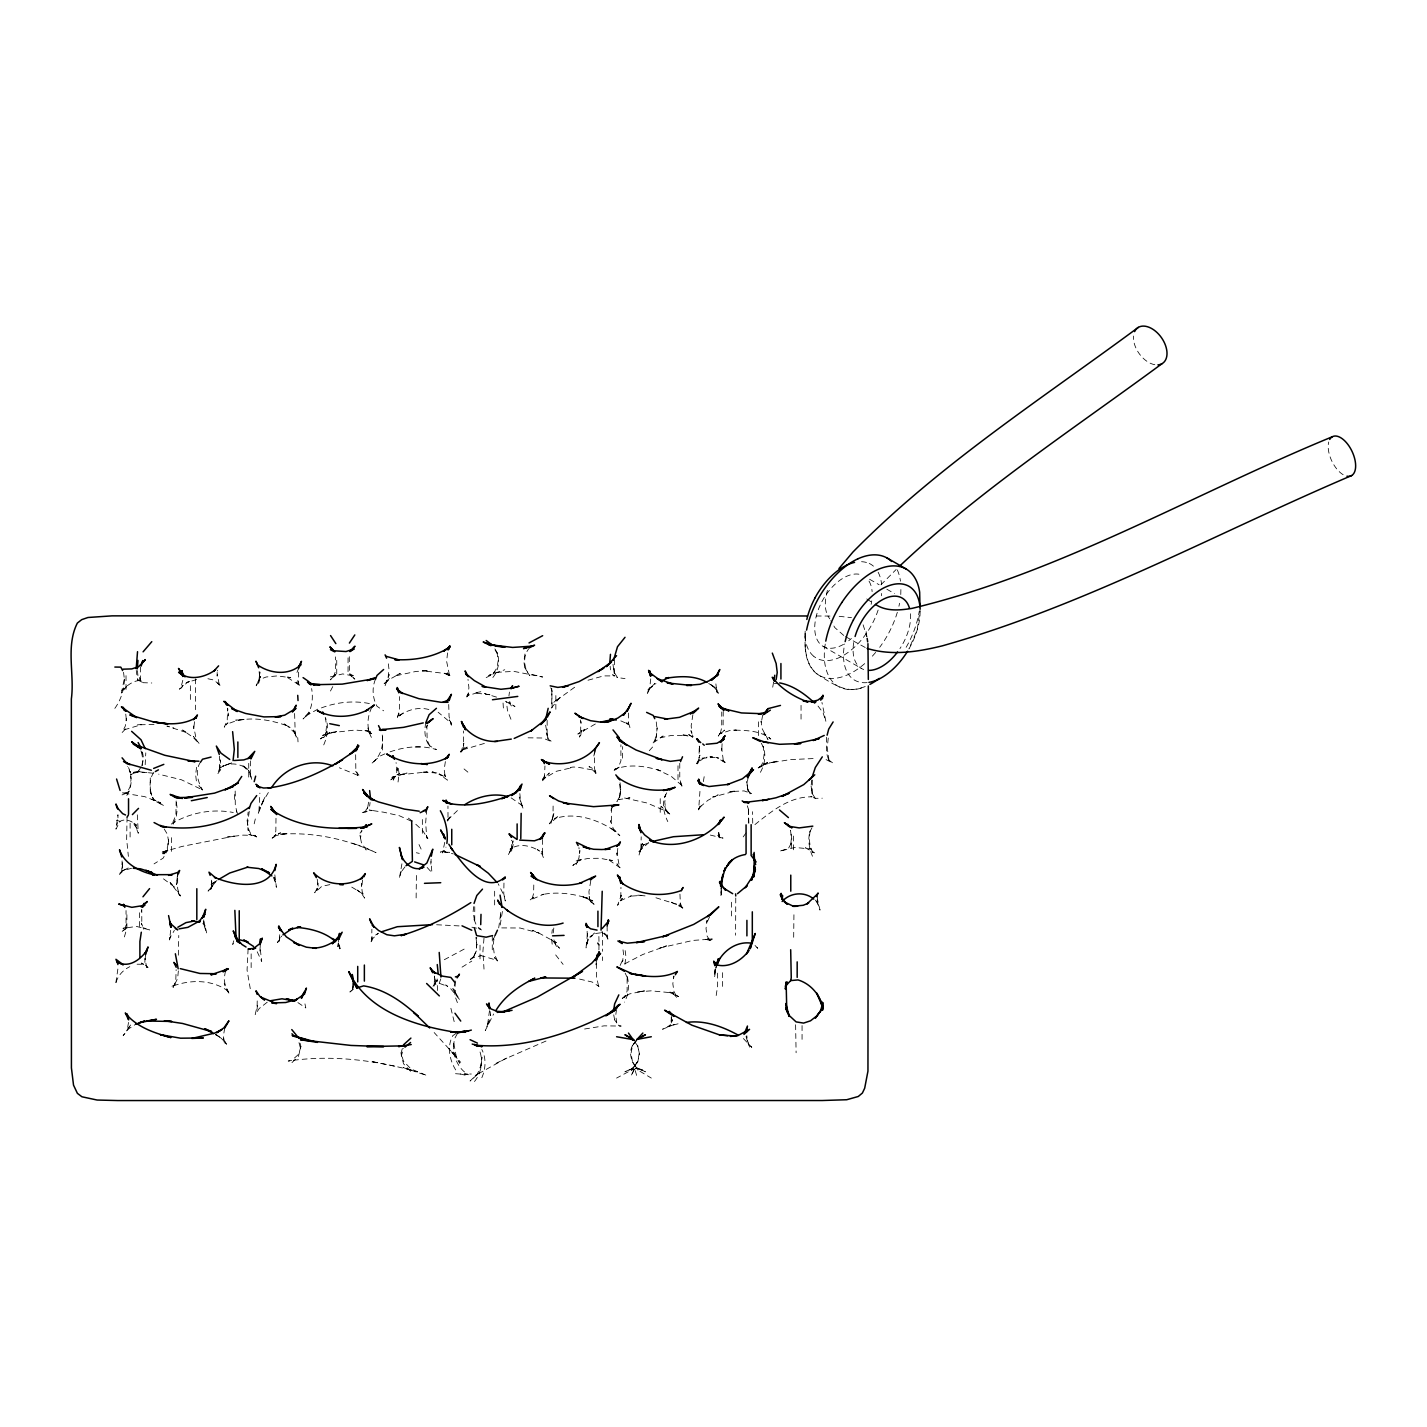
<?xml version="1.0" encoding="UTF-8"?>
<svg xmlns="http://www.w3.org/2000/svg" width="1427" height="1427" viewBox="0 0 1427 1427"><rect width="100%" height="100%" fill="white"/><g stroke="black" fill="none" stroke-linecap="round" stroke-linejoin="round"><path stroke-width="0.75" stroke-dasharray="5 3.75" d="M735.761 897.975L735.601 935.22M805.131 633.285C804.578 648.161 805.203 666.427 819.152 675.399C832.084 683.497 846.996 694.111 862.907 687.404M217.172 672.474L217.154 676.095L217.635 670.28M602.444 960.567L602.462 956.875M731.409 902.221L731.409 917.739M656.242 737.991L657.151 727.752L656.366 735.565L653.923 742.29L655.724 739.668L652.121 743.574L663.145 736.029L659.185 738.044L670.565 735.601L687.101 735.369L681.268 734.673L692.594 736.921L687.225 733.639L693.415 737.652M795.606 1024.747L796.105 1052.751M494.652 891.197L494.652 906.716M598.912 949.918L599.019 943.693M920.165 611.131L919.987 615.572A54.065 31.216 -60 0 1 908.945 648.928L917.24 629.753L920.13 608.99M130.107 823.254L130.107 838.773M480.025 958.89L480.025 943.354M722.633 986.414L722.633 970.895M294.604 713.482L295.282 735.262M587.425 933.543L586.033 947.92L588.138 937.628L586.033 947.92M793.68 937.271L793.965 911.443M416.131 897.94L416.434 873.449M464.542 1071.998C455.766 1064.667 452.805 1052.93 453.59 1041.888L456.515 1057.96L459.779 1063.24L453.126 1051.485L456.515 1057.96L448.595 1048.346L460.743 1062.401M596.522 963.457L596.593 976.906L598.644 986.467L597.449 984.684L598.983 986.449L592.116 982.008L578.916 978.94M195.428 678.842L195.428 709.701M190.362 699.48L190.362 683.961M235.187 791.04L235.277 804.578L236.846 812.159M422.356 819.526L422.356 835.045M248.744 763.338L248.744 779.427M137.313 814.835L138.294 833.297L135.119 825.109L137.866 829.979L132.765 822.22L136.617 825.305C132.212 821.399 125.844 817.992 120.1 821.31L115.944 829.176L117.942 814.781L117.977 817.867M555.852 709.326L555.852 693.807M503.963 883.063L503.767 893.73L505.301 900.99L503.874 895.157L498.219 883.83M430.847 864.173L431.186 858.216M542.581 839.451L542.581 854.862L541.939 851.313L543.544 857.948L542.028 854.167L537.194 849.333L539.46 851.063C530.969 845.533 518.786 842.858 510.028 849.226L512.989 846.8L507.976 855.201L513.238 844.695L511.918 848.637L512.989 840.806L511.472 852.204L511.544 840.2M758.575 721.83L758.575 737.349M126.022 689.437L126.022 673.919M722.098 743.717L721.67 751.423L721.741 748.426L723.578 762.607L722.633 760.038L726.575 763.588L716.889 757.594L718.726 758.165L713.446 756.845L709.968 756.827L715.587 757.327L701.995 758.254L707.168 757.166M714.963 969.343L714.535 977.37L716.425 965.615L714.463 973.036L717.21 964.723M721.224 890.698L720.938 895.924L721.313 887.879L721.313 894.497L721.188 890.769M170.705 930.315L169.51 939.965L170.883 935.113L169.331 938.912L174.362 930.404M607.135 926.016L607.171 937.664L606.279 933.454L607.938 939.162L604.299 933.133L606.76 935.613L601.195 931.956M793.537 849.796L793.537 833.707M114.838 708.381C121.313 699.408 124.417 688.635 124.524 677.629L121.366 693.076L126.486 686.548L121.973 690.543C127.413 685.281 134.156 679.484 142.308 680.679L137.527 679.841L136.261 670.422M547.147 720.385L547.147 735.904L548.164 739.186L552.231 741.897L542.688 738.009L526.367 737.795M628.415 713.018L628.647 724.648L627.612 720.938L629.967 727.378L626.185 722.829L628.79 724.381L620.531 720.742M900.776 594.542L900.954 586.319M250.367 760.912L250.367 776.449L250.028 773.434L252.026 780.052L248.53 770.205L249.761 772.828L242.001 764.658L247.602 769.26C240.004 763.106 228.088 761.733 220.222 768.136L223.629 765.407L217.403 774.344L219.847 767.726L220.579 759.895L219.633 771.632L219.633 756.114M489.497 1010.619L487.356 1026.316L489.729 1019.253L485.269 1030.526L493.635 1013.991M622.422 758.147L622.671 746.589M748.372 823.004L748.372 807.486L748.89 823.985M551.75 703.85L551.874 690.204M752.742 823.236L752.493 811.695M117.87 969.058L115.641 984.38C116.925 976.567 122.829 970.039 129.821 966.668M139.507 912.727L139.507 928.799M251.152 953.86L251.152 969.379M336.736 674.043L336.736 657.972M127.057 817.172L126.646 839.13L128.376 856.378M203.758 919.844L203.49 923.751L203.811 919.273M723.114 724.952L723.239 711.377M348.045 657.865L348.045 673.954M448.007 817.35L447.953 806.023M502.393 911.461L500.056 925.98M279.728 934.721L279.175 942.355L279.977 936.968L277.516 942.676L281.654 936.094M660.219 798.621L660.219 814.157M401.915 863.799L399.399 878.318L401.13 871.469L400.381 873.021L405.018 866.813M259.857 951.06L260.285 945.423M552.142 707.649L551.75 688.331M355.662 754.74L355.822 768.778L357.892 775.717L355.626 771.329L359.8 776.145L339.323 767.762M444.76 842.34L442.477 852.971L446.009 847.139M802.063 1025.603L802.063 1041.121M474.745 906.716L474.745 922.234L473.122 911.657L474.032 903.434M801.046 705.384L801.046 721.473M349.294 656.652L349.365 670.494L351.524 676.808L350.828 675.185L354.824 679.127L349.383 673.919L354.824 676.255L342.694 673.919L330.547 676.88L335.844 674.454L330.261 679.876L334.257 675.774L333.454 677.326L335.595 670.868L335.577 656.884M826.572 737.224L826.572 753.295L829.194 761.715L827.232 747.694L828.445 736.368M234.403 799.405L235.098 791.129M492.279 936.041L492.279 951.559M145.536 954.77L144.805 962.94L145.037 958.445L146.642 967.417L144.644 964.527L148.033 967.488L141.309 963.082L144.519 964.295L137.028 964.206M817.172 900.722L817.671 895.086M448.72 704.492L449.077 716.693L451.414 725.148L449.327 719.886L451.449 723.328L438.143 712.234M474.477 1081.523C481.648 1072.801 483.539 1059.637 479.044 1049.291M791.182 847.852L791.914 839.897L790.54 830.371L791.432 838.024L790.54 845.783L791.004 843.767L788.418 848.441L779.481 851.277L794.857 847.46L811.16 849.047L805.399 847.781L814.335 852.847L811.588 850.884L813.051 853.257L810.144 846.3L809.216 838.416L810.144 830.782C807.486 839.486 809.145 848.833 812.819 857.003M140.542 667.033L140.542 682.427L139.418 677.486L143.092 682.695L151.797 682.998M437.465 990.499L437.09 978.958M163.481 878.854L174.879 887.309L170.081 882.546L180.587 896.031L177.733 891.037L179.517 895.657L177.661 888.539L177.661 873.021L176.538 884.526L177.483 874.929M150.263 777.929L150.263 793.448M171.383 851.402L171.383 835.883M178.357 970.931L177.608 978.583L173.095 987.466L175.753 981.277L176.145 969.718M678.003 765.782L678.003 781.3M353.004 982.721L352.273 989.999L349.883 992.015L353.575 988.911L352.237 989.963L353.771 985.04M382.472 749.996L382.472 734.477M617.802 848.369L616.999 856.182L616.892 852.936L619.568 867.438L616.963 863.834L620.103 867.812L607.599 859.036L612.433 860.659L599.929 858.269L588.227 858.394L575.973 860.98L581.235 859.339L572.816 865.475L577.757 861.623L576.062 864.298L578.916 858.109L579.844 850.474L579.647 853.382L578.916 847.602M259.892 672.046L258.679 683.283L259.892 672.046L258.983 679.662L256.182 685.781L260.713 676.327L257.752 682.374L260.588 679.145L266.118 677.004L277.409 675.899L290.733 677.736L285.864 676.505L299.973 685.513L296.245 682.07L299.599 686.298L297.298 680.019L298.635 684.389L298.635 668.3L296.977 672.402M480.721 1068.752L481.934 1057.193L480.845 1065.577L477.439 1073.96L470.072 1081.024L479.597 1072.569L475.191 1075.548L504.926 1058.977L549.324 1039.587M249.279 811.392L247.602 823.094L248.244 830.621L247.21 820.471L248.137 812.052M614.466 659.738L614.466 675.256L613.004 664.572L614.056 672.063L617.499 677.575L625.026 678.61M679.769 763.302L679.769 779.374L682.534 787.615L680.287 782.567L682.463 785.92L671.082 776.217L657.062 769.563L661.414 771.026C646.449 766.174 629.468 763.427 614.431 769.421L619.14 767.191L613.004 771.222L618.373 767.512L620.906 760.841L620.906 744.751M812.284 780.07L812.284 795.588L811.089 785.992L811.838 779.445M385.094 685.709L388.09 677.647L389 669.406L388.09 661.557M362.565 879.942L361.691 887.683L361.388 883.652L362.155 891.447L364.634 898.136L361.637 893.587L357.089 890.038L362.69 893.73L351.31 886.827M620.049 782.763L620.745 788.881L619.407 798.995L620.495 791.147L619.407 782.906M624.955 964.277L625.882 956.215L624.955 948.866M182.799 680.304L180.658 688.706L183.12 685.281L179.41 689.187L187.918 681.981L191.075 681.089L186.206 682.677L196.658 679.537M194.536 721.687L193.626 729.554L193.626 726.022L196.409 740.381L193.43 736.403L199.459 743.859L193.109 737.367L182.567 730.018L187.543 732.943L166.905 726.075L173.844 728.02M178.339 955.198L178.767 935.452M650.73 678.895L649.802 686.993L646.788 694.646L650.088 688.064L654.922 683.479L646.823 690.918L655.956 683.64M425.781 722.704C424.122 730.874 424.479 740.292 430.294 746.785L427.155 740.31L426.887 726.753M338.324 942.89L337.86 946.707L338.841 938.877M369.629 806.112L370.075 802.509M553.212 932.937L553.908 927.336M398.044 782.014L399.096 773.862L398.044 765.924M508.94 695.877L509.439 692.077M620.745 788.881L619.817 796.248L616.892 801.599L619.639 799.227L618.605 799.619L629.967 797.854L624.705 798.014L647.002 802.991L667.8 811.909L660.915 806.237L670.833 815.067L665.285 809.484L667.854 813.194L664.857 806.362L665.767 810.179L664.786 802.277L665.767 794.661C661.539 803.133 663.769 813.461 667.8 821.613M551.857 933.329L552.338 929.566M616.5 1009.478L615.715 1015.489L616.767 1022.981L614.645 1019.966L613.646 1014.329M671.653 1016.416L670.672 1023.98L672.634 1019.716L669.548 1026.12L662.52 1029.242L674.489 1024.372L667.872 1026.423L678.842 1023.605M196.587 767.28L195.624 774.593L196.587 782.799M679.948 894.123L680.465 905.699L679.734 901.846L682.516 908.517L679.091 904.879L683.961 908.464L671.421 902.221L676.594 904.254L654.815 897.422M748.194 776.288L747.088 784.582L748.194 792.36L746.803 781.568L747.677 788.917L750.281 794.322L748.194 791.254L751.387 793.573L744.109 790.897L729.821 791.593L735.422 791.004L712.644 797.122L718.191 794.839L707.953 800.279L698.927 807.95M453.447 1046.455L454.446 1038.963L457.603 1033.184M426.727 809.27L425.674 822.665L426.727 838.077M524.94 654.012L523.887 661.486L524.94 669.531M454.981 980.706L454 987.787L454.981 996.1L458.031 1004.394M716.193 995.529L717.638 985.736L717.638 969.647M445.367 761.608L444.172 769.617L445.367 777.697L444.439 774.308L447.472 780.177L439.195 773.916L444.582 776.538L432.238 771.846L437.108 772.952L421.554 772.132L427.333 771.9L399.239 774.932L407.07 773.042L391.872 777.376L399.524 773.612L389.535 780.694L395.422 776.431L393.246 780.105L396.438 774.04L397.491 766.442L397.098 770.491L396.064 762.624M455.712 981.58L454.874 987.181L455.998 995.243L452.841 988.536L459.797 999.792L450.647 988.661L445.67 984.969L447.739 986.396L439.213 983.292L434.664 984.541M225.412 970.913L224.182 978.922L225.412 987.002L224.253 983.185L229.551 994.512L226.501 989.339L229.283 992.033C213.033 979.136 189.577 979.207 171.008 986.771L175.36 984.612M434.2 985.986L434.486 976.425M484.003 938.235L482.915 951.345L484.003 969.094M247.21 820.471L248.137 828.124L250.956 834.278L256.682 836.9L248.815 834.492L255.54 835.384L242.858 835.134L227.321 837.096L234.242 836.133L182.139 846.407L160.609 852.615L169.314 849.671L161.412 854.505L166.977 850.242L163.891 854.006L167.512 847.388L168.654 839.647L167.405 850.367L163.16 858.126L154.062 863.888M145.179 764.711L145.786 752.867M368.576 802.188L367.328 809.805L367.738 807.539L364.188 812.605L366.685 811.107L361.067 812.908L372.286 810.429L369.129 810.037L383.685 812.213L399.346 815.727L412.635 821.774M703.368 781.604L704.26 776.11M224.699 1028.118L223.379 1036.127L224.699 1044.207L223.361 1038.125L226.501 1044.261L221.417 1038.374L215.994 1034.629M772.72 687.208L773.523 682.481L772.31 683.961L777.84 683.176M128.519 1022.428L127.217 1030.009L131.034 1024.354L123.15 1035.663L128.341 1029.081L135.672 1024.247M141.897 765.657L142.878 760.074L141.576 752.118L143.021 754.722L140.845 750.852M142.201 765.585L143.485 758.094L142.201 750.049M291.964 1062.616L298.493 1056.194L300.901 1046.473L299.813 1042.281M593.846 755.989L594.47 752.546L594.47 768.065L595.844 774.237L594.898 770.58L597.128 774.379L588.994 766.477C605.654 775.164 573.904 763.962 570.265 767.922L571.817 767.708L556.476 771.258L542.635 779.267L549.341 772.988L541.547 781.925L545.15 774.415L544.49 777.733L544.936 765.996M595.88 964.795L596.896 959.229M636.549 1040.8L632.464 1045.527L631.055 1053.287L632.464 1061.617L637.923 1070.089L651.301 1078.081M254.184 823.807L255.647 817.51M762.66 715.23L761.215 723.061L761.073 721.152L762.268 728.929L768.011 739.507L763.873 733.157L770.812 739.043C760.323 730.214 745.643 730.481 732.693 730.071L736.368 730.142L729.91 730.463L719.297 734.102L724.541 730.107L718.28 736.082L721.295 731.534L720.207 733.835L721.741 727.395L721.741 711.984M248.102 949.009L247.067 970.092L250.528 990.231M116.711 825.858L117.46 822.576M498.701 927.907L500.592 914.136L500.716 917.615L500.271 909.695M827.41 590.386C824.931 599.715 823.522 610.667 829.783 618.854M427.155 724.791L426.495 727.36L428.831 722.49M714.463 973.036L715.551 968.987M141.291 911.354L141.79 909.552L141.79 924.964L141.38 923.126L143.913 929.459L142.968 927.657L149.585 929.94L136.564 926.426L122.972 928.353L128.055 926.819L121.188 932.223L125.63 928.478L124.149 930.404L126.539 924.161L126.04 926.087L126.04 910.569M300.901 1046.473L298.725 1054.178L291.768 1060.439L288.218 1061.046C331.385 1054.464 375.658 1060.172 417.451 1071.909L403.252 1067.61L426.851 1075.512L410.905 1068.93L403.395 1061.01L401.094 1052.823L403.395 1044.921M124.381 936.915L126.896 928.174L126.896 912.085M673.348 978.048L673.954 975.979L672.83 983.738L673.954 991.497L677.379 998.062L672.938 993.353L678.663 996.635L667.836 991.587L673.651 992.978L651.104 990.837L637.28 991.908L644.54 990.909L629.557 993.906L622.226 998.472L626.524 994.334L624.384 997.687L627.113 991.159L627.113 975.64C629.218 984.523 629.093 994.084 624.33 1002.146M233.76 940.803L232.672 944.478L234.849 941.214M410.566 1071.302L403.591 1063.846L401.362 1055.802L403.591 1048.31M353.272 986.699L352.273 989.999L356.375 986.895M447.561 652.906L446.633 661.414L449.773 676.63L447.275 672.866L450.219 676.184L446.847 674.311L451.592 676.148L443.03 672.938L446.705 673.705L422.481 670.744L428.974 670.815L416.078 671.403L394.958 675.988L400.309 673.33L389.286 679.555L382.989 684.853L389.839 678.021L386.717 681.214L389.179 674.579L388.09 677.647M692.88 714.695L691.167 725.683L691.863 733.371L690.936 730.66L693.076 736.76M586.8 944.175L588.085 940.304L594.346 932.99L589.993 937.075L595.88 933.454L602.212 932.616M481.844 1077.688C485.697 1068.859 486.411 1058.21 481.844 1049.523M590.814 880.727L588.923 891.804L589.636 899.581L589.19 896.531L591.509 902.774L589.636 900.009L594.078 904.308L586.551 897.458L592.847 901.026L581.306 896.299L587.746 898.297C572.887 893.587 556.726 891.376 541.35 894.765L543.651 894.212L529.809 900.223L533.627 897.191L531.896 899.795L533.609 893.427L533.859 881.832M323.733 744.912C327.425 736.403 329.352 726.004 325.213 717.317M439.213 983.292L440.818 978.851M177.287 876.784L178.482 873.627M635.015 1069.144L631.519 1070.089L637.637 1061.617L639.242 1053.287L637.637 1045.527L639.457 1053.893L637.815 1061.652L631.519 1070.089L616.589 1078.081M371.823 707.293C367.078 716.853 366.311 728.733 371.823 738.134M375.497 679.252C371.751 687.814 372.554 698.106 377.013 706.276L383.631 710.824M475.904 937.361L477.028 945.37L476.921 944.014L475.958 951.613L473.14 957.678L476.511 950.685L476.689 937.271M172.81 822.398L175.913 815.049L176.145 800.975M173.149 824.217L176.27 817.011L177.251 809.091L176.27 801.492M760.395 772.328C764.818 764.497 766.317 754.794 763.124 746.267L764.158 753.991L763.124 761.786L759.86 768.493L764.426 763.641L758.236 767.887L769.189 761.697L761.519 765.371L777.269 761.108L769.438 763.017L790.255 759.61L816.672 758.415M612.986 805.684L610.488 811.285L611.47 808.128L611.47 823.647L610.488 820.703L613.36 828.784L619.835 835.669L610.078 827.517L616.553 832.102C599.001 819.865 575.741 811.553 554.586 818.67L558.831 815.887L549.27 823.878L552.088 819.865L553.819 813.675L551.036 823.218L552.998 816.654L553.141 803.08M494.884 935.862L493.171 939.662L494.17 937.307L493.171 945.316L494.17 953.397L497.452 961.031L494.402 957.624L497.238 960.389L480.721 955.501M620.103 965.508L623.1 958.855L622.564 961.869L623.51 953.771L622.564 946.351M709.718 916.562L706.579 923.465L707.061 920.433L706.026 928.602L707.061 935.951L710.271 941.303L707.685 938.556L712.394 940.982L705.027 939.198L712.323 939.073L693.005 940.411L659.827 948.01L666.534 945.887L642.846 954.467L622.19 965.151M126.825 795.356C132.194 787.205 132.319 776.395 128.537 767.601M634.373 1069.144L630.984 1075.976L634.676 1068.841L636.799 1075.976M664.447 797.229L667.8 790.772M330.458 691.025L333.062 686.048M809.68 832.155L812.819 826.144M122.062 794.928L127.021 792.609L130.071 786.901L131.034 779.445L130.071 771.383L130.214 772.435L127.663 766.495M153.848 772.382C147.98 780.658 149.746 791.878 153.848 800.529L150.495 792.342L153.634 799.281L163.82 805.702L151.94 799.263L160.573 802.83L144.733 796.658L121.402 792.788L129.268 793.216L124.167 793.804L129.072 791.218L127.021 792.609M268.365 792.52L261.123 804.757L264.923 797.265L258.269 813.212L260.213 807.236L258.876 812.266L259.892 793.127M492.868 677.486C499.254 669.602 500.931 657.401 494.866 648.875M447.596 821.096L450.647 815.941L447.168 820.293M632.464 1045.527C627.916 1054.232 632.357 1063.222 637.923 1070.089M486.179 677.611L492.797 674.257L496.953 667.836L498.273 660.148L496.953 652.317M434.985 983.488L437.268 980.064L433.023 986.342M200.494 762.214C194.536 770.491 197.907 781.925 202.527 790.059L198.906 785.671L202.652 789.969L181.497 779.802L158.665 774.147M529.845 647.519C522.478 655.171 523.37 667.747 529.845 675.667L525.029 668.086M360.032 833.19L361.923 830.478L360.478 837.97L359.872 834.795L361.441 842.733L366.204 849.993L363.921 847.049L376.032 852.686C345.976 838.791 312.335 831.673 279.21 834.313L287.951 833.386L274.198 835.883L280.513 832.797L272.129 838.202L275.946 834.42L273.948 836.953L275.839 831.031L276 817.582M141.184 767.03L138.116 771.365L131.034 774.486L141.023 770.634L131.641 772.685L148.319 772.417M743.199 836.882L746.321 832.583M636.959 1039.391L632.09 1046.134L636.852 1039.623M631.519 1070.089L637.815 1061.652L632.999 1068.217L624.937 1071.802L633.16 1067.771M701.085 805.845L698.891 808.77L700.265 805.113L698.641 809.93L700.175 788.096M551.268 708.113L560.222 697.054L553.605 702.476L577.507 685.174M880.923 584.802L896.156 569.498M216.975 880.566L210.411 885.097L216.85 880.477L208.074 891.126L212.766 885.418L210.108 890.484L212.445 883.634L210.982 889.11L211.695 881.19L212.017 886.328L211.303 878.568M649.267 750.745L653.245 746.303M447.543 820.15L459.869 808.199M492.797 674.257L495.24 671.903L488.676 675.524L504.766 669.745M589.993 937.075L591.402 935.755M754.954 824.592C771.347 811.374 789.88 796.284 812.106 796.855L810.322 796.32L815.316 798.353L822.291 798.192M474.37 956.072L468.823 960.478L473.372 957.642L481.006 955.68M456.069 1033.38L452.698 1035.77C446.74 1046.597 449.612 1060.511 456.069 1070.5M758.236 767.887L761.34 765.764M375.622 935.024L378.333 933.24L372.483 938.841L370.752 943.193L372.393 936.576L371.68 940.803L371.876 929.227M171.276 824.075C189.309 812.73 212.338 808.449 233.279 812.498M462.027 967.149L471.766 961.102M444.314 959.711L464.774 948.777M267.241 1002.2L259.304 1008.443L255.183 1014.597L257.377 1005.286L257.074 1009.567L257.27 997.99M496.043 1063.329L506.853 1058.049M384.951 753.831L379.957 756.114L371.502 763.499C381.384 756.56 384.309 743.538 381.758 732.229M317.793 709.165L304.415 716.8L309.534 712.697L303.077 718.94C312.138 711.805 313.458 699.23 311.621 688.581M595.344 723.988L577.846 734.067L584.642 729.251L579.398 737.099L581.734 730.392L580.628 734.816L580.789 721.206M704.296 757.755L696.572 763.499L700.532 758.076L696.679 765.461L699.926 755.186L698.98 758.343L699.284 745.34L699.836 752.992L699.301 746.321M587.995 680.233L603.675 675.899L614.93 675.916L612.54 674.775L617.499 677.575M646.77 843.589L643.363 844.962L648.572 842.751L638.921 851.509L644.255 844.481L640.919 849.279L638.957 855.344L642.364 843.464L640.884 848.78L641.205 836.828M227.018 764.64L232.619 762.517L223.629 765.924M321.432 707.899C337.432 701.852 355.341 700.193 372.037 704.117M444.618 850.795L440.354 852.097L449.523 852.311L444.296 851.758L453.376 853.899M390.053 751.851C404.733 746.713 421.411 744.787 436.43 749.639L429.135 745.554M628.469 1070.161L636.87 1068.306L635.265 1068.288L642.846 1070.161L636.852 1067.771L632.09 1061.652M131.534 868.276L122.062 871.005L128.573 867.794L123.632 870.292L119.458 874.519L122.044 868.865L122.829 861.302L121.741 872.45L122.098 860.909M295.014 732.675L296.299 737.153L293.48 730.018L295.799 733.977L287.63 725.986L290.127 727.485L284.027 723.953L287.469 725.915C268.187 718.887 244.748 715.159 225.787 724.934L227.963 722.829L224.235 727.199L227.214 720.546L227.642 708.167L228.427 715.962L227.66 708.595M329.869 884.633L321.824 886.31L314.654 892.803L318.06 886.809L316.687 890.733L317.793 882.956L318.275 887.023L317.222 879.246M484.377 743.431L461.777 750.085L467.218 747.106L460.279 751.779L464.132 747.32L460.546 753.634L463.811 743.128L463.49 746.339L463.49 730.945M584.588 1029.01L604.138 1025.852L621.155 1026.067L618.819 1025.728L614.645 1019.966M455.516 1073.693L468.591 1074.709M501.733 927.907L520.034 927.996L538.978 933.026L532.289 930.315L538.978 933.026M496.542 672.331L513.934 671.386L542.67 677.022L529.025 673.776M240.218 719.797L235.705 720.136L244.124 719.529M467.414 1073.978L464.185 1074.014L471.338 1074.014M420.18 746.963L412.51 747.017M154.009 724.488L136.974 724.827L141.719 724.595L124.631 729.679L126.628 727.859L122.151 732.479L125.308 726.058L126.307 718.263L126.575 721.794L125.719 713.964M816.226 615.982L831.031 616.072M436.608 924.75L460.404 925.98M839.165 616.321L851.473 617.641M139.703 771.811L153.064 773.202M710.343 835.063L723.061 838.166L717.835 835.277L720.599 838.648L718.441 832.797L719.315 837.756L718.637 830.353M645.058 895.888L637.066 895.139L641.847 895.371L629.325 896.245L631.572 895.853L619.033 901.275L622.333 898.35L617.588 905.307L621.298 895.139L620.745 898.796L620.959 887.309M428.867 709.522C418.807 706.775 408.122 709.629 399.703 715.444L403.163 712.947L397.098 717.549L399.096 713.785L397.223 718.37L399.346 710.7L399.506 696.608M377.495 1062.687L370.913 1061.385L394.815 1066.183M471.909 927.193L476.547 928.139M416.327 852.74L419.253 853.364M207.914 678.735L214.121 680.108L221.185 686.441L217.778 682.819L219.544 686.066L217.314 674.365M137.527 679.841L143.092 682.695M460.243 1073.942L465.291 1075.209M116.568 820.347L120.1 821.31M496.578 697.125L484.556 693.522L489.889 694.753L474.477 692.969L480.953 691.703L466.914 695.823L470 693.825L466.736 697L468.859 691.774L468.002 695.448L468.912 687.689L468.002 679.359M352.023 843.161L360.228 845.836L357.535 844.945M480.507 929.227L478.794 928.495L482.504 930.458L478.241 927.372M636.959 1068.217L645.414 1071.802L636.852 1067.771M826.072 759.592L833.118 763.249L828.712 759.931M511.134 797.871L522.496 805.738L520.712 803.098L523.317 808.806L519.267 797.033L520.641 801.582L519.838 793.59M865.208 647.483L845.373 636.567M538.496 932.848L556.405 942.658L551.393 939.376L559.491 948.224L554.925 943.229L556.53 946.618L553.908 939.822M215.281 1034.611L220.596 1037.572L215.78 1034.432M505.39 701.246L514.986 706.526L508.85 702.583L511.865 706.543L509.671 701.424M297.886 1002.592L305.806 1007.979L304.219 1000.327M869.56 579.237L879.157 584.767M886.827 589.19L894.497 593.632M823.147 646.36L861.498 668.496M708.666 683.462L715.533 687.743L710.004 684.032L714.891 688.153L718.28 693.308L715.783 686.851L716.818 692.166L715.89 683.908M866.742 598.93L873.502 603.425M843.767 635.461L834.813 627.595L830.799 620.602M408.354 818.117L412.902 821.577M415.81 824.253L422.624 830.514L427.85 838.63L426.477 835.74M464.043 768.939L469.394 773.398M755.026 945.477L757.737 948.277L755.365 945.798M743.396 1038.553L751.797 1047.382L748.033 1042.941L750.013 1047.953L746.107 1036.608L747.445 1041.442L746.803 1035.61M454.963 1055.391L434.165 1032.559M427.155 867.491L431.935 872.735L430.954 861.64M202.812 923.554L205.131 926.123L203.437 923.608L206.772 933.472L203.972 921.218M555.674 954.931L563.112 964.402M818.028 706.062L823.04 712.644L825.876 721.348L821.952 702.476M635.407 1042.762L637.815 1046.134M257.217 951.755L261.712 961.477L260.213 948.438M815.316 798.353L812.088 793.358L811.089 785.992M495.151 650.159L497.417 653.691M815.423 900.134L818.563 905.235L817.065 901.293M164.23 829.033L167.405 834.278L168.707 842.162M338.092 944.317L340.946 949.49L338.27 943.265L339.501 948.884L338.823 943.069M761.269 743.164L763.891 748.247M863.103 624.83L866.885 636.567M419.003 844.552L422.463 852.008M625.151 973.071L627.612 978.405M273.27 877.23L275.536 882.243L274.341 877.266M474.032 919.505L476.814 926.337M510.955 719.262L507.459 710.378L506.442 701.87M236.347 810.661L237.471 813.622M550.822 687.743L552.142 691.56M816.94 901.133L820.026 910.105L817.6 899.902M747.284 805.791L748.711 810.001M545.613 725.184L548.164 739.186M580.307 719.886L581.306 723.168M546.256 732.907L547.147 735.904M298.992 1042.638L300.544 1048.524M450.896 1008.283L454.642 1023.551M368.79 731.266L367.988 727.966L370.574 733.835L367.56 730.588L371.68 733.674L364.955 730.499L371.858 731.552L355.162 730.035L329.583 732.943L336.504 731.498L322.591 735.404L329.708 732.461L320.415 738.901L325.927 734.941L323.608 737.581L326.569 731.445L325.606 734.102L326.533 726.325L325.606 718.584M274.341 877.551L276.392 887.291L274.822 874.822M434.379 976.014L435.61 984.202L434.486 976.246M866.153 631.626L866.885 636.71M490.103 1011.511L490.674 1015.667L490.175 1012.064M671.154 1017.558L671.671 1021.536L671.653 1018.111M123.56 672.278L124.399 679.68M656.242 721.919L657.133 729.714M551.625 939.216L552.338 945.655M259.108 671.618L259.518 675.47M297.726 737.509L298.029 741.879M137.456 670.636L137.955 675.934M610.132 666.248L610.471 669.852M401.094 1052.823L401.362 1055.802M503.053 703.029L503.588 711.288M587.121 931.314L587.335 936.968M598.876 936.469L598.983 941.874M602.462 931.546L602.479 951.31M867.17 682.605A54.779 31.626 -60 0 1 856.075 680.929A51.996 30.021 -60 0 1 852.187 678.485A54.761 31.626 -60 0 1 843.535 657.544A52.085 30.074 -60 0 1 843.66 650.98A54.761 31.626 -60 0 1 844.659 643.987M825.252 644.094A68.835 39.742 -60 0 0 824.538 649.856A65.107 37.584 -60 0 0 824.521 660.701A68.835 39.742 -60 0 0 835.187 684.246A65 37.53 -60 0 0 841.823 688.099M865.226 686.512A68.853 39.76 -60 0 1 841.823 688.064M906.145 647.305A65.285 37.691 -60 0 0 909.302 641.472A68.496 39.546 -60 0 0 919.238 611.38M881.583 593.471A54.065 31.216 -60 0 1 881.351 595.755M878.122 610.06A54.065 31.216 -60 0 1 867.812 631.323A54.797 31.644 -60 0 1 845.355 654.262A51.996 30.021 -60 0 1 839.736 657.383A54.779 31.626 -60 0 1 817.742 658.792A51.996 30.021 -60 0 1 813.836 656.349M813.622 656.188A54.779 31.626 -60 0 1 804.971 635.265M805.167 635.425A52.085 30.074 -60 0 1 805.167 631.091M861.551 561.703A54.797 31.644 -60 0 1 869.221 563.487M869.239 563.451A52.228 30.163 -60 0 1 873.128 565.913A54.529 31.483 -60 0 1 874.269 566.983M878.122 572.209A54.529 31.483 -60 0 1 881.636 584.785M899.545 603.264A68.496 39.546 -60 0 1 898.921 606.243M897.333 612.29A68.496 39.546 -60 0 1 890.109 630.395A65.285 37.691 -60 0 1 883.491 641.9A68.871 39.76 -60 0 1 879.692 647.287M875.643 652.407A68.871 39.76 -60 0 1 871.398 657.187M864.691 663.609A68.871 39.76 -60 0 1 857.752 669.031A65 37.53 -60 0 1 848.387 674.472A68.853 39.76 -60 0 1 822.648 677.004A65 37.53 -60 0 1 816.012 673.187A68.835 39.742 -60 0 1 805.381 649.624M805.363 649.624A65.107 37.584 -60 0 1 805.363 638.797A68.835 39.742 -60 0 1 806.077 633.017M897.333 569.944A68.496 39.546 -60 0 1 900.473 581.181M910.462 613.753A40.669 23.474 -60 0 1 899.955 648.589M863.71 669.513A40.669 23.474 -60 0 1 854.184 640.099M869.025 581.128A40.669 23.474 -60 0 1 872.129 591.616M871.754 600.856A40.669 23.474 -60 0 1 871.13 604.317M851.402 638.493A40.669 23.474 -60 0 1 848.708 640.759M843.482 644.344A40.669 23.474 -60 0 1 816.387 615.679A40.669 23.474 -60 0 1 861.605 574.885M1154.835 364.706A21.69 13.699 54.8 0 1 1133.502 336.023M1343.146 474.692A21.69 11.22 64.7 0 1 1328.715 441.995"/><path stroke-width="1.5" d="M746.071 824.86L746.071 853.685M237.863 741.951L237.863 757.469M746.91 935.88L746.91 920.361M754.205 858.983L753.902 876.784M597.931 926.658L597.931 911.139M239.237 939.537L239.237 910.729M128.537 798.763L128.537 814.282M196.819 888.7L196.819 919.559M480.721 924.642L481.006 914.35M797.176 961.869L797.176 977.388M136.189 668.657L137.527 651.693M753.991 876.463L755.097 866.956L751.458 880.209L753.456 875.108L745.162 887.772L747.249 885.543L737.491 893.677M521.158 813.336L520.784 838.63M754.009 876.053L754.419 865.69M364.367 981.116L364.367 965.044M517.127 839.433L517.127 823.914M790.772 891.197L790.772 875.126M751.137 824.663L751.137 855.522L756.132 861.979M235.99 936.344L234.849 910.372M260.213 944.567L260.499 938.877L260.178 944.959M357.713 981.919L357.713 966.4M451.753 844.82L451.753 829.283M752.314 911.817L752.314 942.676M782.264 899.224L782.495 895.389L782.05 899.26L781.122 893.356L782.567 899.777L780.284 894.551L783.369 900.259L787.49 904.272L784.315 901.935L793.68 906.413L797.657 906.234L792.913 906.27L803.223 905.289L808.663 903.023L807.058 903.826L818.295 893.284M919.951 605.619L919.666 592.241A68.496 39.546 -60 0 0 909.284 571.228A65.285 37.691 -60 0 0 902.667 567.393A68.871 39.76 -60 0 0 876.927 569.944A65 37.53 -60 0 0 867.545 575.349A68.853 39.76 -60 0 0 841.823 602.515M440.943 977.067L439.213 952.433M780.926 679.038L780.926 663.519M137.295 668.871L137.955 660.416M203.972 917.204L205.72 909.267L202.152 918.203L204.846 914.083L198.46 922.252L200.476 920.522L187.865 927.354L179.035 928.87M609.793 662.645L610.471 654.333M721.331 888.967L722.883 874.269L720.51 885.971M304.397 994.458L306.43 988.073L301.382 998.347L304.575 991.908L301.9 995.832L295.443 1000.184L297.28 999.203L285.775 1002.503L271.826 1002.967L276.553 1003.609L260.749 997.081L264.584 1000.024L259.875 996.367L255.968 990.802L257.181 994.441M446.883 843.464C448.31 832.226 445.848 820.632 440.354 810.768M520.231 789.541L520.641 785.492L519.696 790.397L522.032 784.047L515.736 792.823L520.57 788.382L511.936 795.142M602.212 891.286L601.052 930.19M746.803 1031.775L747.445 1026.031L743.984 1034.379L749.567 1029.331L737.509 1035.806L730.339 1036.359L735.85 1036.056L719.422 1034.914L727.859 1035.734M596.789 959.8L597.378 954.699L596.789 958.73M338.823 939.18L339.501 933.365L338.805 939.073M613.539 660.273L617.499 646.716L625.026 637.298M822.434 698.82L822.915 695.181L820.757 700.211M141.309 932.223L139.9 941.481L139.9 957.571M613.646 1010.316L614.645 1003.877L618.819 994.887M776.145 679.591L777.233 672.474L776.145 663.519L772.31 653.102M773.844 680.661L774.79 675.221M274.894 870.577L276.125 864.334C269.596 891.714 233.671 885.703 214.425 877.266L215.887 878.122L208.966 872.165L210.144 875.375M789.22 1016.452L785.813 1003.538L786.776 1010.905L786.134 981.919L785.314 989.018L787.294 982.026L785.367 986.235L790.683 980.581L791.254 977.798L790.683 949.722M607.135 926.016L608.437 919.791L607.385 924.107L608.865 920.772L602.123 928.585M431.293 856.236L432.791 849.154L426.851 863.05L419.217 868.865L423.98 867.045C414.258 872.414 404.376 863.817 400.987 854.898L402.539 859.678M594.702 752.172L595.541 748.337L599.447 742.629C588.513 760.68 563.719 767.815 544.258 761.483L549.538 764.301L541.368 759.556L545.096 762.535L542.849 759.949L544.329 763.641M546.256 716.818L548.164 708.327M721.652 880.441L725.487 867.58L724.024 871.183L729.661 861.854L732.533 859.839L726.967 866.153C730.374 859.268 738.205 855.665 745.5 854.505M254.184 781.657L255.647 776.163M233.065 760.627L234.313 749.336L232.619 731.659M827.107 735.19L828.712 729.09L833.118 721.937M356.34 750.745L357.892 744.858L356.304 749.996L358.837 745.715L349.74 754.455L355.84 750.21L334.917 764.426L342.587 759.681C319.666 773.059 294.783 784.6 268.222 788.007L271.166 787.74L263.585 788.025L256.806 786.223L260.16 787.811L255.95 784.261L258.733 786.919M250.902 758.95L254.773 751.351L247.959 758.593L251.206 757.345L243.785 759.913L234.331 760.502M750.103 943.015C735.565 941.428 721.741 951.702 716.657 964.991L718.245 958.855L716.425 965.615M751.993 942.052L750.192 948.759L755.24 933.49L746.606 953.86L748.943 950.346C742.004 960.371 728.573 968.487 716.193 964.688L713.696 961.156L714.642 964.759M719.44 823.789L720.581 819.883L718.102 824.61L724.095 817.136C707.257 839.183 675.899 851.402 649.499 840.182L654.297 842.198L644.576 834.884L638.582 827.321L640.669 831.085L638.957 824.485L640.884 832.69M141.112 666.106L142.825 660.558L141.772 663.68L145.286 659.613L138.615 666.712L131.766 668.906L123.061 669.174M448.667 649.339L449.773 645.771L448.024 649.945L450.094 646.431L443.619 651.158L449.808 647.109C433.683 657.526 413.669 660.594 394.762 659.631L399.096 659.916L385.896 656.259M145.536 954.77L148.051 946.939L145.144 953.397L146.91 950.382C140.809 959.229 129.536 967.97 118.405 962.619L123.311 964.83L115.962 959.301L117.264 962.815M249.261 808.592L250.956 803.419L256.682 795.57M812.088 777.269L815.316 767.512L822.291 756.863M295.282 707.096L294.461 709.611L296.138 705.188L292.357 711.984L295.995 708.363L284.704 715.159L275.25 717.032L280.816 716.586L263.924 716.907L245.533 713.446L231.798 708.63L237.221 711.538L223.878 701.299L227.749 705.33L225.181 701.513L226.411 704.849M260.428 943.55L262.283 938.128L259.785 943.657L252.615 949.24L255.683 948.152L248.102 949.009L250.528 948.901M597.235 957.374L599.179 951.702L595.184 960.603L600.571 953.325L591.866 963.136L572.423 977.531L582.537 971.252L537.283 997.098L502.679 1012.028L512.061 1010.316M543.794 833.35L542.67 836.614L544.971 832.779L539.638 839.433L542.617 837.881L534.483 840.824L519.642 840.111M474.032 903.434L476.814 895.496L482.504 889.128M142.718 907.322L144.127 903.309L143.413 905.271L147.249 901.543L141.202 906.912L144.912 905.289L131.855 907.34L118.691 904.022L124.381 906.056L123.614 904.236L124.827 907.394M449.077 700.621L451.414 694.289L446.58 701.781L449.451 699.515L442.941 702.28L448.024 702.262L440.997 702.28L418.896 698.695L400.434 692.452L402.61 693.522L396.617 688.742L399.078 692.006L397.223 687.511L398.811 692.844M723.453 737.313L722.419 740.096L725.077 735.654L720.403 742.415L724.202 739.008L716.996 743.235L706.169 744.288M753.991 873.449L755.418 869.596L751.458 880.209M178.482 873.627L179.659 870.452L177.715 872.432L168.564 875.375L172.382 874.644L152.35 874.68L154.455 874.929C140.399 871.879 124.47 864.316 119.511 849.796L121.741 856.931M425.817 812.017L427.815 806.683L425.87 809.965L420.162 812.694M717.21 964.723L719.6 958.445L716.586 965.08M816.494 896.673L817.849 893.195M619.104 845.123L620.388 841.876L616.696 846.407L618.854 844.463L604.87 849.493L610.043 849.119L601.659 849.529L593.596 849.279L583.09 846.817L589.85 848.851L576.437 842.358L578.131 845.587M375.497 679.252L377.013 675.417L383.631 669.495M298.475 668.71L301.489 661.307L298.76 666.659L301.008 664.536C289.217 675.899 270.22 673.847 257.645 664.964L255.968 661.2L258.679 667.765M425.781 722.704L429.135 714.695L436.43 708.309M680.465 761.661L682.534 756.774M747.909 777.858L752.154 767.904L747.088 776.823L753.51 769.652L742.415 778.785L727.324 784.582L729.143 784.279L709.005 786.545L699.515 783.815L703.832 785.563L697.767 780.408L699.569 783.512L698.641 779.088L699.462 783.334M195.981 718.316L197.443 714.945L193.341 719.69L196.248 717.496C183.369 725.255 167.441 724.684 153.188 721.884L167.851 723.881L153.527 721.937L129.821 714.909L136.724 717.638L121.384 706.882L125.915 711.145L122.972 707.168L124.345 710.557M363.939 876.784L365.312 873.627L360.799 878.907L362.601 877.534C347.778 887.184 325.909 885.81 313.637 872.807L316.33 877.641M716.818 676.077L719.797 669.495L716.211 675.774L711.342 680.322L718.53 674.329L708.862 680.929L699.926 684.318L686.601 685.424L691.435 685.442L667.247 682.962L672.955 684.104L657.116 678.574L662.003 681.767M616.482 1008.728L618.105 1005.179L613.378 1010.405L620.067 1004.251L605.904 1015.917M494.991 935.523L497.452 930.172M629.218 707.061L631.019 703.261L627.024 711.27L629.218 707.061L623.349 715.302L625.454 712.715L617.802 718.084L608.687 721.723L604.103 722.33L610.524 721.117L600.821 722.151L590.653 720.724L578.756 716.443L583.072 718.53L574.92 713.215L579.326 716.604M138.526 808.378L132.39 814.603M338.841 938.877L342.177 932.206L332.348 943.8L339.465 937.325C332.116 943.55 322.698 948.349 312.87 947.992L316.188 948.366M547.362 717.157L550.091 711.877L540.779 724.613L546.416 718.994L530.541 731.213L532.503 730.018L514.202 738.419M511.027 688.759L512.632 685.727L510.955 688.403L518.822 686.298L510.955 688.403M447.311 757.951L449.273 754.294L445.385 758.896L448.506 756.863C429.563 767.851 405.09 764.854 386.717 753.991L394.548 758.807L392.817 755.686L394.441 759.146M681.285 890.68L683.034 887.469L681.303 890.519C661.807 897.708 638.725 894.925 621.637 882.974L622.885 883.848L617.409 874.983L620.317 880.263L619.372 876.624L620.745 883.384M224.699 1028.118L228.926 1020.822L223.914 1027.85L216.636 1032.738L221.881 1029.652L214.763 1033.077L191.789 1038.446L203.312 1037.964L180.569 1038.196L160.216 1034.629L170.901 1037.572C154.33 1032.934 136.261 1027.065 125.308 1012.956L128.644 1019.877L127.217 1013.919M225.216 971.537L226.947 968.576L223.04 971.787L228.374 968.844L210.928 974.819L216.333 973.731L199.923 973.464L180.266 968.63M675.363 974.748L677.397 971.448C664.411 978.262 648.786 977.103 634.819 974.445L645.521 976.014L629.414 973.232L633.035 974.142L616.856 966.9L624.33 971.288M457.139 977.87L459.44 974.159L458.031 976.246L455.391 976.871M127.057 817.172L128.376 815.049M591.991 877.391L590.368 879.942L595.665 876.089L579.844 883.206L581.966 882.742C564.931 887.451 546.024 885.899 531.058 876L537.158 879.799L530.576 872.45L534.233 877.177L532.378 874.412L533.252 877.676M495.811 1010.673C504.659 995.778 519.571 985.7 534.804 978.173L528.632 981.437L545.792 976.978L540.869 977.941L573.226 978.191M764.408 714.142L768.011 708.648L780.48 705.42M237.239 783.209L241.752 776.431M349.383 643.078L354.824 634.926M200.494 762.214L202.527 759.218L211.071 757.077M768.011 708.648L763.302 714.677L770.348 710.147M363.831 828.106L366.364 824.735L364.295 827.268L371.787 823.932L360.942 828.231M271.736 787.365C284.419 767.316 310.355 757.434 332.866 765.835M249.654 757.969L251.955 755.008M142.968 896.798L149.585 888.611M838.951 568.57L853.007 551.964C938.163 465.398 1041.139 399.257 1138.336 327.372M143.092 651.836L151.797 641.668M351.345 650.302L354.984 646.199L349.936 651.604L354.164 648.91L346.03 651.533L334.631 650.819M505.194 876.874C484.502 895.96 462.348 863.085 451.057 847.995L452.644 850.207L448.827 844.249M642.846 1033.059L636.852 1039.623L645.414 1034.7L636.959 1039.391L651.301 1036.751M218.616 665.856L213.515 671.421L215.584 669.727C205.256 677.433 189.274 681.375 178.589 672.206L185.082 676.826L178.5 668.442L182.317 675.185M616.571 655.671L606.35 666.641L611.541 661.914L598.002 671.6L603.889 667.979L579.166 681.553L562.577 687.225L568.16 685.888L557.832 687.404L550.162 685.834M809.127 779.998L812.891 776.252M899.331 566.394C979.796 490.246 1073.122 429.188 1162.077 363.635M710.521 914.85L718.833 906.823L707.4 916.651L710.343 914.582L693.683 924.411L662.717 936.754L668.549 935.131L636.371 942.623L644.576 941.517L627.345 943.193L617.873 940.999L622.19 943.586L619.621 940.821M282.903 934.899L292.803 928.139L288.682 929.887L300.58 926.837L296.994 927.443C310.622 928.531 325.463 932.241 335.666 941.695M693.379 713.125L698.659 708.113L690.258 713.892L695.627 710.824L679.466 717.335L664.518 719.279L667.515 719.047L654.601 716.568M371.823 707.293L374.373 704.956L365.758 710.807L368.558 709.504C352.808 717.531 333.276 719.137 317.365 710.628L323.733 714.053L322.698 711.948M403.395 1044.921L410.905 1038.089M814.781 774.807L803.776 784.6L781.942 796.409L789.167 793.251L775.931 797.8L762.25 800.601L768.903 799.281M404.983 1047.15L410.566 1042.477M427.422 723.364L433.13 718.637L426.691 723.186M782.121 901.507C790.148 892.446 804.578 891.215 813.818 899.117M822.933 696.394L817.885 700.122L811.285 701.799L816.012 701.834L803.223 700.978L807.95 701.995C794.197 696.965 781.247 689.009 772.257 677.236L774.147 680.875M612.058 806.915L615.198 804.703L611.63 806.54M237.239 783.173L233.332 785.885L238.363 782.763L225.002 789.845L233.1 786.58L214.496 793.144L184.529 797.907L192.502 797.318L176.003 797.604L180.105 798.335M428.154 722.294L430.597 720.492M406.035 865.707L412.403 861.337L411.69 820.686M511.615 795.553L515.861 792.698L501.715 798.692L508.565 796.141C488.605 802.741 466.736 808.057 445.902 802.652L451.628 803.99L442.78 800.351L447.632 803.098L446.062 800.03M249.154 807.307C224.824 825.002 192.984 831.067 163.534 826.554L166.263 827.25L160.145 825.395M177.822 927.247L185.992 922.627L194.161 921.057L191.682 920.932L199.905 921.985M218.599 879.496L229.711 873.021L247.906 867.099M470.856 902.631C449.166 916.491 425.763 928.299 401.023 935.613L406.035 934.221L394.423 935.827L386.895 934.739L378.583 930.511L372.072 924.785L374.195 927.247L369.611 918.827L371.305 923.305M607.492 1014.936L615.465 1009.977C573.583 1032.506 525.475 1048.952 477.385 1045.367M464.756 804.703C477.296 796.641 493.082 792.591 507.727 796.569M155.365 771.543L158.433 769.849M529.025 642.935L542.67 635.693M824.235 735.422L813.212 740.506L819.152 738.58L794.411 744.038L800.797 743.485L779.57 744.305L762.803 741.63L768.243 742.807M529.845 647.519L534.59 645.2L523.513 648.607L531.379 646.199L512.614 647.43L488.837 644.576L505.033 647.144L497.648 646.377L483.182 642.025L490.942 645.717M661.504 681.018L668.871 677.54L665.464 678.253M669.655 789.898L675.185 787.276L663.484 790.487L670.708 789.167C652.193 792.235 632.518 788.453 617.374 777.109L620.014 779.891L615.804 774.879M1332.212 436.805C1192.704 494.206 1059.726 573.083 911.978 608.384C899.795 610.328 886.238 611.666 875.447 604.388M1351.619 475.566C1215.858 533.448 1084.984 605.494 942.355 645.842C917.793 651.854 891.875 656.01 867.134 648.429M375.105 677.611L367.167 680.536L374.159 678.77L342.159 684.139L313.958 684.71L320.005 684.675L308.785 683.319L314.332 684.799L307.447 682.035L309.748 683.997M381.294 931.885L397.33 926.712L432.488 924.642M153.634 768.422L163.82 764.373M767.12 712.019L758.272 713.982L761.84 713.696L741.523 712.947L721.866 708.345L729.001 710.914L718.762 706.08L723.935 710.396L718.049 703.796L720.992 708.202L720.207 705.669M457.603 1033.184L464.542 1030.669M135.672 1024.247L144.93 1020.947L139.186 1022.784L156.471 1019.324L146.678 1021.036L171.757 1021.447L164.39 1020.733L182.602 1023.48L211.731 1031.614L204.632 1028.671L213.497 1033.612M652.193 841.502L673.49 836.721L703.261 834.741M270.363 1000.755L282.011 998.793L294.568 1000.933M467.414 1030.865L464.185 1031.864L471.338 1030.098M423.373 810.714L425.87 809.965M357.606 987.698L363.635 985.879C384.898 989.161 402.913 1002.146 418.343 1016.434L413.687 1012.403L429.741 1027.993M812.819 826.144L799.138 827.91L788.542 826.215L791.967 827.838L784.368 822.648L788.792 826.269L787.74 824.2M492.565 935.595L486.143 937.2L476.903 935.648M361.174 828.373L367.292 826.679C334.774 830.443 298.421 828.57 270.862 809.287L276.749 814.585L270.773 806.38L274.127 811.695M423.266 722.9L403.573 727.342L379.386 729.857L386.128 729.839L382.4 729.5M680.287 760.092L670.405 761.358L656.081 758.236L662.11 759.735L636.085 750.013L620.139 741.041L626.756 745.215L616.91 736.849L620.139 741.309L618.373 736.653L613.004 729.893M600.928 722.026L613.467 719.386L609.846 718.976L616.268 720.046M460.243 1032.381L468.591 1031.079M207.218 797.532L191.325 800.725M512.311 688.028L500.948 689.277L482.041 686.369L485.644 686.976L474.335 680.625L465.541 673.473L468.341 676.737L465.113 670.922L466.558 675.149M494.634 741.505L511.294 739.097M517.787 696.412L492.458 699.747M613.093 805.898L618.979 804.864L593.543 806.665L563.219 802.866L568.909 804.079L558.546 800.975L549.538 795.713L553.801 798.638M411.226 1044.546L398.561 1046.544L404.947 1045.634M767.084 799.673L746.713 802.17M665.731 678.324C679.359 676.095 694.646 675.167 706.954 682.374M509.742 1010.566L497.167 1012.349L504.552 1011.761L496.988 1011.333L490.906 1008.871L486.518 1003.948L489.693 1008.479L488.997 1003.217L489.372 1008.782M563.112 923.073C543.312 929.369 522.71 921.45 506.496 909.82L508.494 911.354L503.321 907.055M686.405 1022.463C704.456 1019.913 722.294 1026.423 737.902 1034.967M790.683 980.581L798.032 979.921C810.393 983.667 819.936 994.601 822.737 1007.123L816.69 993.085L820.81 1001.451L822.915 1009.834M465.291 1031.775L450.504 1031.864L457.568 1032.577C416.862 1026.352 367.916 1012.171 348.937 971.841L353.022 980.581M198.959 761.197L187.936 760.894L195.142 761.679L164.801 755.293L133.193 744.038L140.702 748.729M440.747 882.707L424.479 883.331M564.075 935.381L552.552 935.844M402.2 1045.884L366.775 1046.58L383.756 1046.615L350.988 1045.438L300.419 1039.712L317.49 1042.406L292.178 1035.538L305.61 1039.694L297.048 1037.001M347.671 828.427L356.536 828.32L338.895 828.32M133.228 868.258L140.47 868.811L151.904 872.486L145.786 870.363L157.416 875.286M807.432 615.982L112.073 615.858L87.957 617.499L81.714 619.639L77.361 623.064C65.517 646.324 74.721 674.382 71.35 699.034L71.421 1067.931L73.526 1085.144L77.397 1093.35L81.928 1096.774L97.143 1100.039L117.924 1100.556L822.166 1100.52L846.71 1099.735L858.269 1096.489L862.39 1093.046L864.691 1088.195L867.955 1071.124L868.329 685.923M114.838 667.051L120.813 667.14L122.633 670.565M497.381 741.38C484.627 742.272 472.194 736.493 464.043 726.789M571.424 978.084L574.974 978.244M339.804 884.651L343.158 884.865M419.253 811.214L404.447 809.109L378.44 801.92L371.448 799.049L374.142 800.333L363.689 792.823L371.359 799.941M597.075 930.119L590.671 928.816L585.623 925.124L587.835 926.997L586.105 923.358L586.747 927.407M246.835 867.224L258.804 868.526L269.489 872.842L261.658 868.829L271.879 875.91M632.999 1039.391L624.937 1034.7L633.16 1039.623L616.589 1036.751M315.938 948.331L306.377 947.189L293.552 942.355L299.313 945.387M425.692 764.266L427.369 764.497L420.947 763.534M239.897 939.84L248.084 942.034L243.625 940.001L253.578 946.458M743.574 801.956L748.907 802.937L744.983 801.992M339.323 725.612L329.726 723.685M414.615 861.908L423.105 864.726M151.351 770.259L128.394 763.855M779.677 682.909C793.198 685.424 804.792 693.968 814.728 703.119M474.923 1044.867L481.969 1046.669L472.212 1044.082M311.211 683.979L314.332 684.799M182.299 798.514L170.116 794.411L175.45 797.532L173.149 795.392M454.999 854.47L480.4 866.617L476.886 864.637L488.319 873.235L497.042 882.439M764.497 742.004L752.76 737.723L760.395 741.487M719.69 1034.95L691.899 1025.192L664.607 1010.191L673.883 1016.399L669.299 1011.386M294.658 1001.023L286.363 998.757L294.729 1001.058M732.693 893.694L724.006 888.379L725.54 890.145L719.458 882.136L721.83 886.809L720.153 881.297L720.76 885.132M634.373 1040.337L630.984 1038.874L634.676 1040.675M229.765 759.467L220.935 753.099L216.333 746.053L219.294 754.455M462.027 925.838L471.766 930.243M125.558 814.995L122.668 813.675L117.71 808.217L118.173 809.145L115.979 804.007L117.014 808.092M646.609 712.376L653.245 715.444L654.743 718.673M470.072 1039.694L477.439 1043.119M123.507 761.572L130 764.622L124.827 761.804M332.045 938.467L335.434 940.143M330.458 649.695L334.792 651.889L329.887 646.859L333.508 650.676M154.062 822.558L163.16 827.285M299.402 945.441L286.345 936.861L278.408 926.997L281.601 931.153L278.764 925.927L279.817 930.065M175.271 928.549L177.715 929.851L169.617 922.841L171.508 925.624L169.813 921.485L171.026 927.175L170.223 922.431L170.455 926.373M886.97 557.939L906.145 568.998M516.36 839.005L508.975 833.832L511.544 837.328L509.724 834.242M246.033 947.029L241.876 944.424L235.098 936.576L239.736 943.301L233.225 930.886L237.453 941.784M742.183 800.886L745.108 802.741M661.86 681.66L649.035 672.188L652.014 675.453L648.572 670.351L650.658 676.309L649.802 670.904L650.266 674.9M303.077 677.611L308.928 681.696L310.908 684.978M700.746 742.611L696.608 738.811L698.927 742.058L697.607 739.132M486.179 640.491L492.797 645.432M141.023 748.747L131.676 741.755L138.936 747.409M474.477 1044.403L476.975 1046.348M779.481 809.965L788.418 817.582M702.78 743.931L704.26 745.251M131.641 731.355L141.023 739.775L145.179 748.622M124.702 710.022L125.915 711.145M439.338 995.921L426.619 983.488M291.964 1033.808L294.568 1036.555M122.062 757.826L127.021 763.802M176.556 965.562L173.933 962.387L176.181 967.31M367.363 795.321L362.583 789.506L366.917 796.32M291.768 1029.581L298.725 1038.089M454.642 982.222L450.896 977.441L442.477 976.139L432.22 971.198L434.878 973.196L430.151 967.774L432.684 972.715M460.743 1021.072L454.963 1013.241M462.241 723.507L465.131 727.395M628.469 1033.059L633.16 1039.623M597.752 943.122L598.983 944.906M330.547 635.55L335.844 643.613M502.393 907.394L497.631 900.08L499.504 904.04M444.832 837.31L440.604 829.943L445.331 839.005L443.298 833.671L444.225 837.899M138.116 742.539L141.184 748.176M789.077 1016.113L785.76 1008.104L789.506 1015.774L796.105 1021.893L803.597 1023.088L810.5 1020.822L816.975 1015.774L822.915 1007.747L815.352 1018.093L820.507 1010.976L822.897 1002.771L822.327 1010.066L822.362 1002.111L822.648 1005.981M378.53 725.63L380.955 730.57M353.557 981.366L356.964 988.322L348.937 971.841M461.474 721.545L465.363 729.607L461.474 721.545L463.472 727.021M385.094 654.85L386.592 658.204M785.76 1008.104L787.704 1012.813M773.47 677.789L774.772 681.143M235.99 937.735L237.435 941.659M618.373 736.653L619.639 740.702M116.568 779.017L120.1 790.451M474.37 927.907L476.511 935.274M402.539 859.304L399.399 847.46L401.326 855.558M619.372 876.624L621.013 882.992M175.36 953.771L178.179 968.826M754.277 859.411L755.543 864.691L753.367 854.256L754.473 859.678L754.116 852.418M279.175 926.837L279.96 930.368M500.056 895.121L502.108 907.322M168.564 915.599L171.026 927.175M117.353 961.548L117.906 964.563M867.152 638.351L867.687 641.9M488.997 1003.217L489.55 1007.373M353.664 984.862L352.273 974.48L352.826 980.652M714.909 965.044L714.535 961.959L714.749 965.651M369.629 790.594L370.521 798.906M437.268 964.545L438.107 972.982M297.726 695.359L298.029 700.55M735.601 893.891L735.761 895.995M920.13 608.99L919.987 606.903A54.529 31.483 -60 0 0 911.461 588.067A52.228 30.163 -60 0 0 907.59 585.587A54.797 31.644 -60 0 0 885.578 587.05A51.996 30.021 -60 0 0 879.942 590.1A54.779 31.626 -60 0 0 857.502 613.111A51.996 30.021 -60 0 0 853.4 619.924M867.955 643.684L868.329 679.466M907.59 651.211A54.065 31.216 -60 0 1 906.163 653.441A54.797 31.644 -60 0 1 883.705 676.398A51.996 30.021 -60 0 1 878.069 679.52M878.087 679.484A54.779 31.626 -60 0 1 868.918 682.374M845.159 641.597A54.761 31.626 -60 0 1 853.417 619.942M841.823 602.515A65 37.53 -60 0 0 835.187 614.002A68.835 39.742 -60 0 0 825.769 641.133M869.899 684.389A65 37.53 -60 0 0 876.927 680.126A68.871 39.76 -60 0 0 879.264 678.414M806.826 619.461A54.761 31.626 -60 0 1 815.085 597.806M815.067 597.788A51.996 30.021 -60 0 1 819.152 590.956A54.779 31.626 -60 0 1 841.609 568A51.996 30.021 -60 0 1 847.246 564.896M847.228 564.914A54.797 31.644 -60 0 1 854.595 562.381M806.594 630.074A68.835 39.742 -60 0 1 816.03 602.943A65 37.53 -60 0 1 822.648 591.438A68.853 39.76 -60 0 1 848.387 564.289A65 37.53 -60 0 1 857.77 558.867M857.752 558.885A68.871 39.76 -60 0 1 883.474 556.352A65.285 37.691 -60 0 1 890.127 560.133A68.496 39.546 -60 0 1 891.554 561.471M855.094 636.478A40.669 23.474 -60 0 1 883.242 599.286A40.669 23.474 -60 0 1 909.463 608.17M897.565 651.978A40.669 23.474 -60 0 1 868.615 670.387M1134.608 331.617A21.69 13.699 54.8 0 1 1161.471 337.682A21.69 13.699 54.8 0 1 1157.921 364.884M1329.714 439.445A21.69 11.22 64.7 0 1 1352.1 451.485A21.69 11.22 64.7 0 1 1346.963 476.208M505.158 877.819L502.625 879.71L505.158 877.819M182.799 676.416L182.121 670.69L182.799 676.416"/></g></svg>
